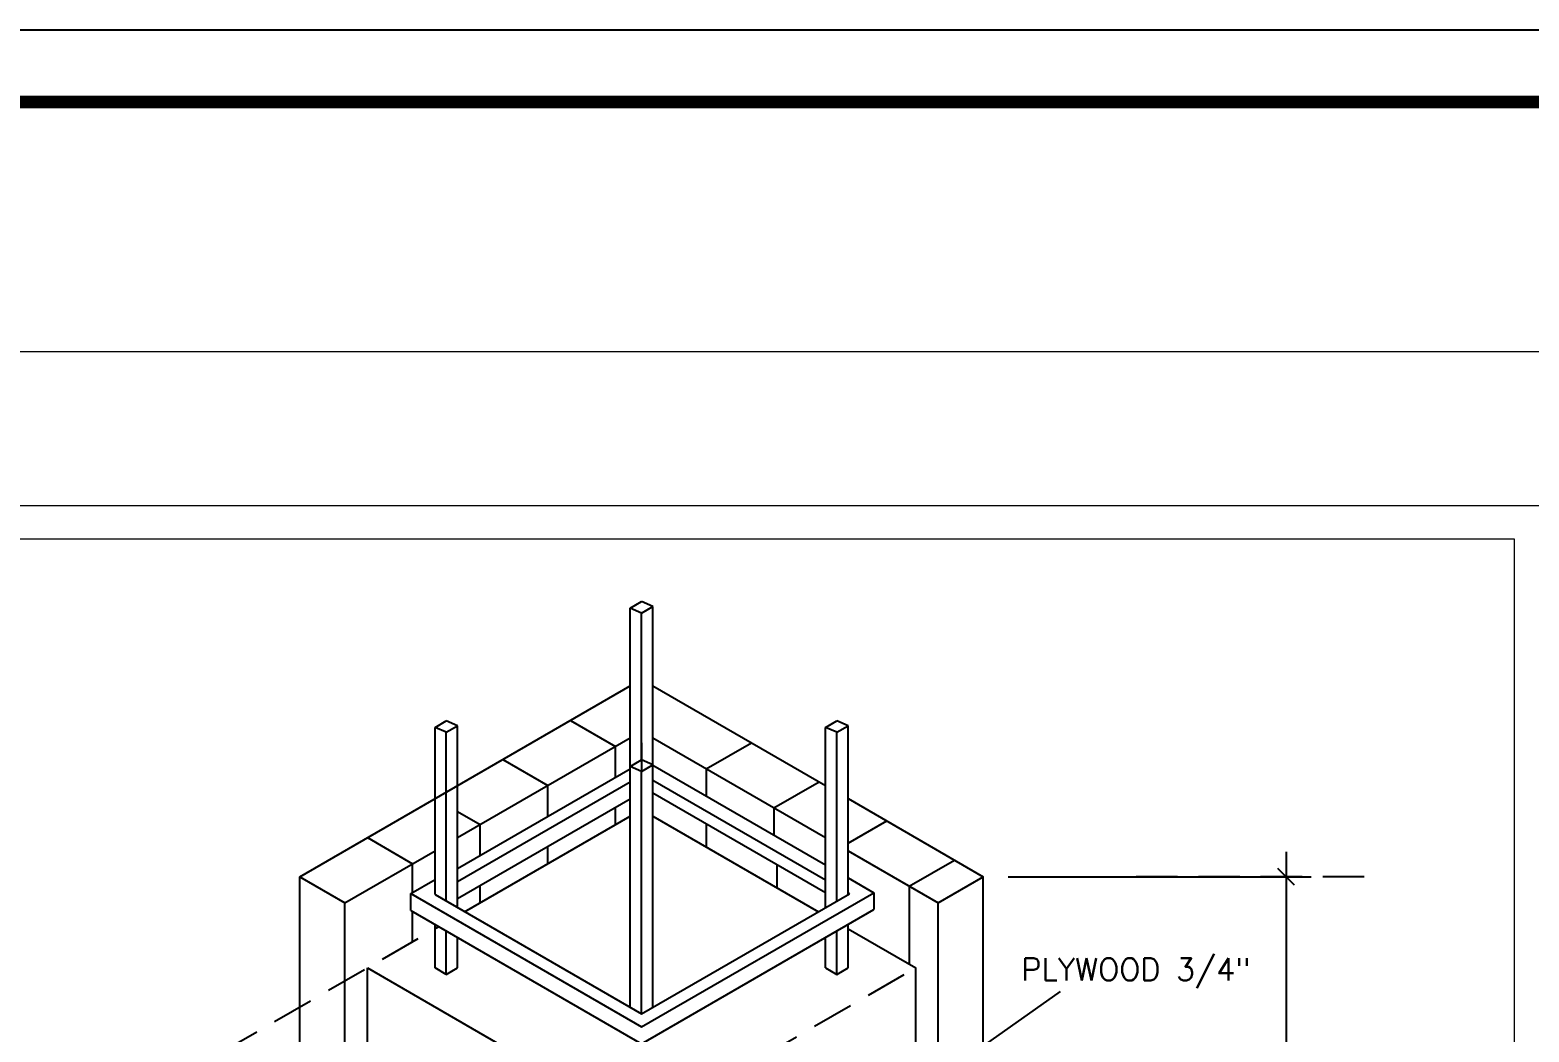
# Model space of a CAD drawing. Header units: feet. Extents: x 317 to 512, y -141 to 162.
# Drawn here: x 400.94 to 409.98, y -104.65 to -98.61 of the extents above; entities that cross this region are included whole.
import ezdxf

# ---------------------------------------------------------------- set-up
doc = ezdxf.new("R2010")
doc.units = ezdxf.units.FT
doc.header["$MEASUREMENT"] = 0
doc.linetypes.add('HIDDEN2', pattern=[0.1875, 0.125, -0.0625])
doc.layers.add('2-Detalles', color=253, linetype='Continuous', lineweight=9)
doc.layers.add('5-Dimension', color=1, linetype='Continuous', lineweight=15)
doc.layers.add('DIM', color=10, linetype='Continuous')
doc.layers.add('MARCO', color=1, linetype='Continuous')
doc.styles.add('ARIAL', font='arial.ttf', dxfattribs={"height": 0.115})
doc.styles.add('ROMANS', font='romans.shx')
doc.dimstyles.new('ROMANS', dxfattribs={"dimscale": 0, "dimtxt": 0.15, "dimasz": 0.1, "dimexe": 0.15, "dimexo": 0.15, "dimgap": 0.1, "dimtad": 1, "dimzin": 4, "dimdsep": 46, "dimtxsty": 'ROMANS', "dimblk": 'OBLIQUE', "dimcen": 0.19, "dimdle": 0.15, "dimclrd": 1, "dimclre": 1, "dimclrt": 2, "dimaunit": 1, "dimadec": 0, "dimazin": 1, "dimtfac": 1, "dimtofl": 0, "dimtmove": 2, "dimatfit": 3, "dimldrblk": 'OPEN30', "dimfxl": 1, "dimtolj": 1, "dimtzin": 1, "dimarcsym": 0})

# ---------------------------------------------------------------- blocks, each defined once
blk = doc.blocks.new('_Oblique')
at = {"color": 0, "linetype": 'ByBlock', "lineweight": -2}
blk.add_line((-0.5, -0.5), (0.5, 0.5), dxfattribs=at)
blk = doc.blocks.new('*D21')
at = {"layer": '5-Dimension', "color": 1, "lineweight": -2, "transparency": 16777216}
for p, q in [((408.5142, -103.567), (408.5142, -106.3015)), ((406.8379, -103.717), (408.6642, -103.717)), ((408.5142, -109.9859), (408.5142, -107.0034)), ((406.8379, -109.8359), (408.6642, -109.8359))]:
    blk.add_line(p, q, dxfattribs=at)
at = {"layer": 'DEFPOINTS', "color": 0, "transparency": 16777216}
for p in [(406.6879, -103.717), (406.6879, -109.8359), (408.5142, -109.8359)]:
    blk.add_point(p, dxfattribs=at)
at = {"layer": '5-Dimension', "color": 1, "lineweight": -2, "transparency": 16777216, "xscale": 0.1, "yscale": 0.1, "zscale": 0.1}
for p, rotation in [((408.5142, -103.717), 90), ((408.5142, -109.8359), 270)]:
    blk.add_blockref('_Oblique', p, dxfattribs=dict(at, rotation=rotation))
at = {"layer": '5-Dimension', "color": 2, "transparency": 16777216, "insert": (408.5142, -106.6524), "char_height": 0.115, "attachment_point": 5, "rotation": 90, "style": 'ARIAL'}
blk.add_mtext('\\A1;H=2.44', dxfattribs=at)
blk = doc.blocks.new('_Open30')
at = {"layer": 'DIM', "color": 0, "lineweight": -2}
for p, q in [((-1, 0.268), (0, 0)), ((0, 0), (-1, -0.268)), ((0, 0), (-1, 0))]:
    blk.add_line(p, q, dxfattribs=at)

msp = doc.modelspace()

# ---------------------------------------------------------------- linework, layer by layer
for p, q in [((404.5591, -102.09779, 0.74031), (404.62708, -102.05854, 0.74031)), ((404.5591, -103.1209, 0.74031), (404.5591, -102.09779, 0.74031)), ((404.62708, -102.12747, 0.74031), (404.5591, -102.09779, 0.74031)), ((404.69507, -102.08822, 0.74031), (404.62708, -102.05854, 0.74031)), ((404.62708, -102.12747, 0.74031), (404.69507, -102.08822, 0.74031)), ((404.69507, -103.0424, 0.74031), (404.69507, -102.08822, 0.74031)), ((404.62708, -103.01272, 0.74031), (404.62708, -102.12747, 0.74031)), ((403.38217, -102.81655, 0.74031), (403.45016, -102.77729, 0.74031)), ((403.38217, -103.82464, 0.74031), (403.38217, -102.81655, 0.74031)), ((403.45016, -102.84622, 0.74031), (403.38217, -102.81655, 0.74031)), ((403.51814, -102.80697, 0.74031), (403.45016, -102.77729, 0.74031)), ((403.45016, -102.84622, 0.74031), (403.51814, -102.80697, 0.74031)), ((403.51814, -103.90314, 0.74031), (403.51814, -102.80697, 0.74031)), ((405.73602, -102.81655, 0.74031), (405.80401, -102.77729, 0.74031)), ((405.73602, -103.90314, 0.74031), (405.73602, -102.81655, 0.74031)), ((405.80401, -102.84622, 0.74031), (405.73602, -102.81655, 0.74031)), ((405.872, -102.80697, 0.74031), (405.80401, -102.77729, 0.74031)), ((405.80401, -102.84622, 0.74031), (405.872, -102.80697, 0.74031)), ((405.872, -103.82464, 0.74031), (405.872, -102.80697, 0.74031)), ((403.45016, -103.86389, 0.74031), (403.45016, -102.84622, 0.74031)), ((404.62708, -102.91018, 0.74031), (404.62708, -103.08165, 0.74031)), ((405.80401, -103.86389, 0.74031), (405.80401, -102.84622, 0.74031)), ((404.5591, -103.05198, 0.74031), (404.62708, -103.01272, 0.74031)), ((404.69507, -103.0424, 0.74031), (404.62708, -103.01272, 0.74031)), ((403.51814, -103.66762, 0.74031), (404.5591, -103.06663, 0.74031)), ((404.5591, -104.50413, 0.74031), (404.5591, -103.05198, 0.74031)), ((404.62708, -103.08165, 0.74031), (404.5591, -103.05198, 0.74031)), ((404.62708, -103.08165, 0.74031), (404.69507, -103.0424, 0.74031)), ((404.62708, -104.54339, 0.74031), (404.62708, -103.08165, 0.74031)), ((404.69507, -104.50413, 0.74031), (404.69507, -103.0424, 0.74031)), ((404.69507, -103.04395, 0.74031), (405.73602, -103.64494, 0.74031)), ((404.69507, -103.50855, 0.74031), (404.69507, -103.11133, 0.74031)), ((403.51814, -103.74613, 0.74031), (404.55834, -103.14557, 0.74031)), ((404.69507, -103.13423, 0.74031), (405.73602, -103.73522, 0.74031)), ((403.51814, -103.84811, 0.74031), (404.5591, -103.24712, 0.74031)), ((404.69507, -103.21187, 0.74031), (405.73602, -103.81286, 0.74031)), ((403.56092, -103.92784, 0.74031), (404.5591, -103.35154, 0.74031)), ((404.69507, -103.35154, 0.74031), (405.69325, -103.92784, 0.74031)), ((403.236, -103.81875, 0.74031), (403.38217, -103.73435, 0.74031)), ((405.872, -103.72345, 0.74031), (406.02762, -103.81329, 0.74031)), ((403.236, -103.81875, 0.74031), (404.62708, -104.62189, 0.74031)), ((403.236, -103.92073, 0.74031), (403.236, -103.81875, 0.74031)), ((403.38217, -103.82464, 0.74031), (404.62708, -104.54339, 0.74031)), ((404.62708, -104.62189, 0.74031), (406.02762, -103.81329, 0.74031)), ((404.62708, -104.54339, 0.74031), (405.88145, -103.81918, 0.74031)), ((405.872, -103.81373, 0.74031), (405.88145, -103.81918, 0.74031)), ((406.02762, -103.81329, 0.74031), (406.02762, -103.91528, 0.74031)), ((403.236, -103.92073, 0.74031), (404.62708, -104.72387, 0.74031)), ((403.24619, -104.10954, 0.74031), (403.24619, -103.92662, 0.74031)), ((404.62708, -104.72387, 0.74031), (406.02762, -103.91528, 0.74031)), ((403.38217, -104.26656, 0.74031), (403.38217, -104.00512, 0.74031)), ((405.872, -104.26656, 0.74031), (405.872, -104.00512, 0.74031)), ((403.45016, -104.30581, 0.74031), (403.45016, -104.04438, 0.74031)), ((403.51814, -104.26656, 0.74031), (403.51814, -104.08363, 0.74031)), ((405.73602, -104.26656, 0.74031), (405.73602, -104.08363, 0.74031)), ((405.80401, -104.30581, 0.74031), (405.80401, -104.04438, 0.74031)), ((405.872, -104.03104, 0.74031), (406.27993, -104.26656, 0.74031)), ((402.97424, -104.88551, 0.74031), (402.97424, -104.26656, 0.74031)), ((402.97424, -104.26656, 0.74031), (404.62708, -105.22082, 0.74031)), ((403.45016, -104.30581, 0.74031), (403.38217, -104.26656, 0.74031)), ((403.45016, -104.30581, 0.74031), (403.51814, -104.26656, 0.74031)), ((405.73602, -104.26656, 0.74031), (405.80401, -104.30581, 0.74031)), ((405.80401, -104.30581, 0.74031), (405.872, -104.26656, 0.74031)), ((406.27993, -104.90715, 0.74031), (406.27993, -104.26656, 0.74031))]:
    msp.add_line(p, q)
at = {"color": 1}
for p, q in [((402.56632, -103.71702, 0.74031), (404.5591, -102.56649, 0.74031)), ((404.69507, -102.56649, 0.74031), (405.73602, -103.16748, 0.74031)), ((404.19802, -102.77495, 0.74031), (404.46997, -102.93196, 0.74031)), ((403.51814, -103.4815, 0.74031), (404.5591, -102.88051, 0.74031)), ((404.46997, -103.11809, 0.74031), (404.46997, -102.93196, 0.74031)), ((404.69507, -102.88051, 0.74031), (405.73602, -103.4815, 0.74031)), ((405.01771, -103.06678, 0.74031), (405.28966, -102.90977, 0.74031)), ((403.7901, -103.01047, 0.74031), (404.06205, -103.16748, 0.74031)), ((405.01771, -103.06678, 0.74031), (405.01771, -103.23022, 0.74031)), ((404.06205, -103.3536, 0.74031), (404.06205, -103.16748, 0.74031)), ((405.42564, -103.3023, 0.74031), (405.69759, -103.14529, 0.74031)), ((405.872, -103.24598, 0.74031), (406.68785, -103.71702, 0.74031)), ((403.51814, -103.32449, 0.74031), (403.65412, -103.403, 0.74031)), ((404.46997, -103.403, 0.74031), (404.46997, -103.29857, 0.74031)), ((405.42564, -103.3023, 0.74031), (405.42564, -103.46574, 0.74031)), ((405.872, -103.51562, 0.74031), (406.10551, -103.3808, 0.74031)), ((403.65412, -103.58912, 0.74031), (403.65412, -103.403, 0.74031)), ((405.01771, -103.39814, 0.74031), (405.01771, -103.53782, 0.74031)), ((402.83827, -103.87403, 0.74031), (403.38217, -103.56001, 0.74031)), ((402.97424, -103.4815, 0.74031), (403.24619, -103.63851, 0.74031)), ((404.06205, -103.63851, 0.74031), (404.06205, -103.53409, 0.74031)), ((405.872, -103.56001, 0.74031), (406.4159, -103.87403, 0.74031)), ((403.24619, -103.81286, 0.74031), (403.24619, -103.63851, 0.74031)), ((405.44294, -103.64365, 0.74031), (405.44294, -103.78332, 0.74031)), ((406.24149, -103.77333, 0.74031), (406.51344, -103.61632, 0.74031)), ((402.56632, -106.21716, 0.74031), (402.56632, -103.71702, 0.74031)), ((402.56632, -103.71702, 0.74031), (402.83827, -103.87403, 0.74031)), ((406.4159, -103.87403, 0.74031), (406.68785, -103.71702, 0.74031)), ((406.68785, -106.21716, 0.74031), (406.68785, -103.71702, 0.74031)), ((403.65412, -103.87403, 0.74031), (403.65412, -103.76961, 0.74031)), ((406.24149, -103.77333, 0.74031), (406.24149, -104.24436, 0.74031)), ((402.83827, -106.37417, 0.74031), (402.83827, -103.87403, 0.74031)), ((406.4159, -106.37417, 0.74031), (406.4159, -103.87403, 0.74031))]:
    msp.add_line(p, q, dxfattribs=at)
at = {"linetype": 'HIDDEN2', "ltscale": 2}
for p, q in [((408.98427, -103.71702, 0.74031), (407.52347, -103.71702, 0.74031)), ((399.81722, -106.08926, 0.74031), (403.40461, -104.01808, 0.74031)), ((401.44793, -107.05631, 0.74031), (406.27993, -104.26656, 0.74031))]:
    msp.add_line(p, q, dxfattribs=at)
at = {"color": 2}
msp.add_line((406.36095, -104.96722, 0.74031), (407.15291, -104.40996, 0.74031), dxfattribs=at)
at = {"layer": '2-Detalles', "color": 253, "lineweight": 20}
msp.add_lwpolyline([(390.52472, -101.6803), (409.88766, -101.6803), (409.88766, -113.82889), (390.52472, -113.82889)], close=True, dxfattribs=at)
at = {"layer": '5-Dimension', "color": 253, "lineweight": 20}
msp.add_lwpolyline([(390.52472, -101.47846), (443.37066, -101.47846), (443.37066, -100.55175), (390.52472, -100.55175)], close=True, dxfattribs=at)
at = {"layer": 'MARCO'}
msp.add_lwpolyline([(387.97006, -98.61199), (452.47006, -98.61199), (452.47006, -140.61199), (387.97006, -140.61199)], close=True, dxfattribs=at)
at = {"layer": 'MARCO', "const_width": 0.075}
msp.add_lwpolyline([(445.29759, -99.04603), (388.40409, -99.04603), (388.40409, -140.17796), (445.29759, -140.17796)], close=True, dxfattribs=at)

# ---------------------------------------------------------------- texts
at = {"color": 2, "style": 'ROMANS'}
msp.add_text('PLYWOOD 3/4"', height=0.135, dxfattribs=at).set_placement((406.91718, -104.34353, 0.74031))

# ---------------------------------------------------------------- dimensions: what is measured, and where the dimension line sits
at = {"layer": '5-Dimension'}
dim = msp.add_linear_dim(base=(408.51416, -109.83591, 0.74031), p1=(406.68785, -103.71702, 0.74031), p2=(406.68785, -109.83591, 0.74031), angle=90, text='H=2.44', dimstyle='ROMANS', override={"dimscale": 1, "dimtxsty": 'ARIAL', "dimfxl": 0.1}, dxfattribs=at)
dim.commit()
dim.dimension.update_dxf_attribs({"geometry": '*D21', "text_midpoint": (408.51416, -106.65245, 0.74031), "dimtype": 160})

doc.saveas('drawing.dxf')
